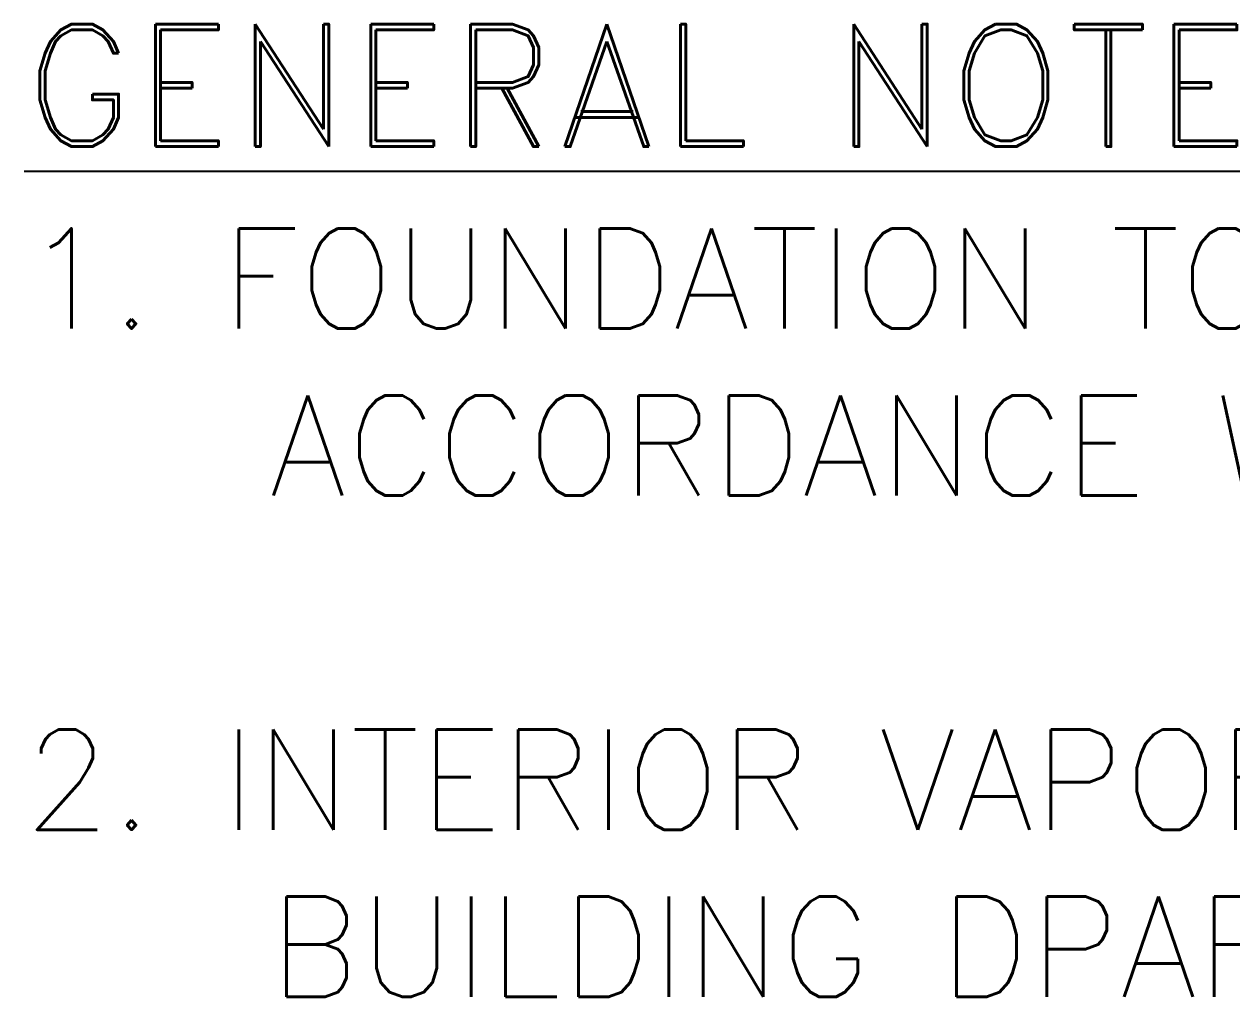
# Model space of a CAD drawing. Header units: inches. Extents: x -1316 to 22433, y -200 to 8737.
# Drawn here: x -391.89 to -364.78, y -200.38 to -178.55 of the extents above; entities that cross this region are included whole.
import ezdxf

# ---------------------------------------------------------------- set-up
doc = ezdxf.new("R2010")
doc.units = ezdxf.units.IN
doc.header["$LTSCALE"] = 10
doc.header["$MEASUREMENT"] = 0
doc.layers.get('0').update_dxf_attribs({"linetype": 'CONTINUOUS'})
doc.layers.add('S-FOUND', color=7, linetype='CONTINUOUS')
doc.layers.add('S-TXT', color=222, linetype='CONTINUOUS')
doc.styles.add('style1', font='arial.ttf')

# ---------------------------------------------------------------- blocks, each defined once
blk = doc.blocks.new('GENERAL NOTES')
at = {"layer": 'S-TXT', "insert": (0.267, 22.717), "char_height": 2.75, "width": 146.24755, "attachment_point": 1, "style": 'style1'}
blk.add_mtext('\\pi-5.5,l5.5;{\\Fromand|c0;\\LGENERAL NOTES:\\l\\P\\Fromans|c0;\\H0.8182x;1. FOUNDATION TO BE DESIGNED, SUPPLIED,  AND BUILT ON SITE BY OTHERS IN ACCORDANCE WITH ALL APPLICABLE CODES UNLESS OTHERWISE NOTED.\\P\\pi0,l0;\\P\\pi-5.5,l5.5;2. INTERIOR VAPOR RETARDANT MAY BE REQUIRED BY LOCAL CODE.  CONSULT LOCAL BUILDING DPARTMENT FOR MORE INFORMATION.}', dxfattribs=at)
blk = doc.blocks.new('CRL DETAIL')
blk.add_blockref('GENERAL NOTES', (-45.94896, -84.11732))
blk = doc.blocks.new('*U581')
at = {"layer": 'S-FOUND'}
blk.add_blockref('CRL DETAIL', (31.971, -128.25, 0.016), dxfattribs=at)

msp = doc.modelspace()

# ---------------------------------------------------------------- block references
at = {"color": 1}
msp.add_blockref('*U581', (-378.18048, 11.10418), dxfattribs=at)

doc.saveas('drawing.dxf')
